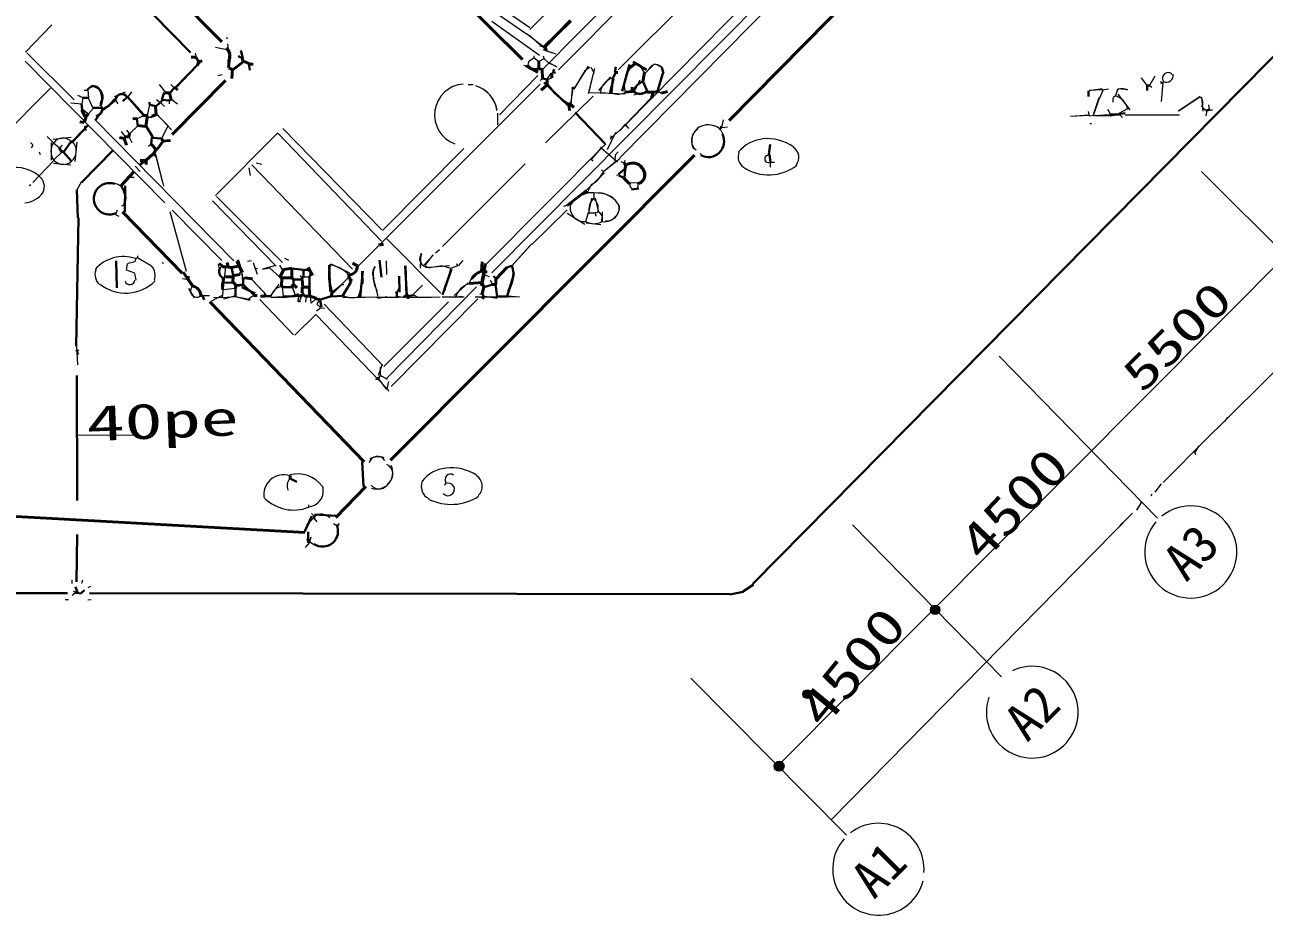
# Model space of a CAD drawing. Header units: millimetres. Extents: x -23299 to 140949, y -27274 to 87783.
# Drawn here: x 79717 to 104708, y -6778 to 11169 of the extents above; entities that cross this region are included whole.
import ezdxf
from ezdxf.enums import TextEntityAlignment as Align

# ---------------------------------------------------------------- set-up
doc = ezdxf.new("R2010")
doc.units = ezdxf.units.MM
doc.linetypes.add('DASHED', pattern=[666.674799, 446.523571, -220.151228])
for name, color, linetype, lineweight in [('A_DASHED', 8, 'DASHED', 18), ('A_MED', 9, 'CONTINUOUS', 20), ('A_THIN', 8, 'CONTINUOUS', 15), ('AXIS', 1, 'CONTINUOUS', 15), ('AXIS_SYM', 1, 'CONTINUOUS', 20), ('AXIS_TEXT', 1, 'CONTINUOUS', 13), ('CHECK', 2, 'CONTINUOUS', 35), ('DIM', 3, 'CONTINUOUS', 15), ('DIM_TEXT', 3, 'CONTINUOUS', 13), ('P_NOMARK', 6, 'CONTINUOUS', 35), ('P_SIZE', 140, 'CONTINUOUS', 13), ('SYM', 4, 'CONTINUOUS', 25), ('TEXT_SHAPE', 7, 'CONTINUOUS', 30)]:
    doc.layers.add(name, color=color, linetype=linetype, lineweight=lineweight)
doc.styles.add('JP', font='msgothic.ttc')

msp = doc.modelspace()

# ---------------------------------------------------------------- hatches: boundary and pattern name
at = {"layer": 'DIM'}
h = msp.add_hatch(color=7, dxfattribs=at)
h.dxf.hatch_style = 1
edge = h.paths.add_edge_path()
edge.add_arc((98072, -622), 95.8, 0, 360)
h = msp.add_hatch(color=7, dxfattribs=at)
h.dxf.hatch_style = 1
edge = h.paths.add_edge_path()
edge.add_arc((95498, -2323), 90.4, 0, 360)
h = msp.add_hatch(color=7, dxfattribs=at)
h.dxf.hatch_style = 1
edge = h.paths.add_edge_path()
edge.add_arc((94926, -3775), 99.6, 0, 360)

# ---------------------------------------------------------------- linework, layer by layer
at = {"layer": 'A_DASHED', "lineweight": 15}
msp.add_line((86131, 5674), (89690, 5689), dxfattribs=at)
at = {"layer": 'A_MED', "lineweight": 20}
for p, q in [((99033, 18884), (90481, 10260)), ((98626, 15478), (91712, 8489)), ((90154, 10269), (91696, 11825)), ((80259, 11167), (79731, 10617)), ((83805, 10785), (83820, 10666)), ((90164, 10670), (90426, 10586)), ((90236, 10644), (90338, 10613)), ((89777, 10352), (89862, 10337)), ((90284, 10411), (90443, 10324)), ((91202, 10286), (91076, 9783)), ((92210, 10200), (92110, 10370)), ((92224, 10196), (92413, 10382)), ((92426, 10385), (92560, 10315)), ((90326, 10194), (90245, 10073)), ((90338, 10096), (90253, 10062)), ((90370, 10222), (90336, 10188)), ((91179, 10188), (91087, 9817)), ((92121, 10050), (91996, 9819)), ((80238, 9889), (79211, 8870)), ((80781, 9750), (80885, 9704)), ((80916, 9849), (80984, 9849)), ((80990, 9850), (81004, 9696)), ((81742, 9809), (81516, 9716)), ((82661, 9968), (82729, 9900)), ((86382, 6248), (90107, 9975)), ((90768, 9882), (90719, 9576)), ((90757, 9887), (90728, 9556)), ((91103, 9797), (91317, 9805)), ((91317, 9801), (91554, 9794)), ((91317, 9796), (91825, 9779)), ((91995, 9754), (92262, 9826)), ((92485, 9828), (92553, 9794)), ((80643, 9599), (80864, 9575)), ((80885, 9696), (80865, 9577)), ((80996, 9694), (81088, 9486)), ((81256, 9511), (81102, 9485)), ((81540, 9661), (81594, 9578)), ((82232, 9561), (82182, 9339)), ((82451, 9605), (82536, 9520)), ((82679, 9664), (82795, 9576)), ((81104, 9489), (81001, 9371)), ((82102, 9334), (81980, 9271)), ((82184, 9304), (82252, 9304)), ((82377, 9362), (82601, 9140)), ((82382, 9370), (82678, 9050)), ((93796, 9253), (93763, 9099)), ((101906, 9351), (103003, 9352)), ((81658, 9015), (81740, 8912)), ((81997, 9134), (81833, 8975)), ((82599, 9133), (82483, 8881)), ((84921, 9076), (86919, 7037)), ((91838, 9148), (91888, 9080)), ((93889, 9107), (93770, 9094)), ((80251, 8794), (80249, 8439)), ((80650, 8897), (80286, 8854)), ((80296, 8787), (80416, 8687)), ((80767, 8800), (80725, 8416)), ((81815, 8916), (81878, 8795)), ((82263, 8764), (82212, 8713)), ((84816, 8990), (83559, 7728)), ((84829, 8976), (86909, 6810)), ((80472, 8606), (80305, 8448)), ((80471, 8743), (80420, 8692)), ((88571, 8674), (86930, 7022)), ((80294, 8383), (80643, 8346)), ((80300, 8454), (80300, 8420)), ((82369, 8487), (82496, 7993)), ((91108, 8451), (91142, 8451)), ((91815, 8436), (91798, 8384)), ((94749, 8400), (94834, 8400)), ((94749, 8400), (94749, 8297)), ((91698, 8148), (91647, 8132)), ((80855, 7996), (80768, 7843)), ((91071, 7788), (91189, 7788)), ((91189, 7788), (91189, 7669)), ((81720, 7537), (81754, 7519)), ((83499, 7620), (84787, 6302)), ((91142, 7674), (91082, 7381)), ((82643, 7407), (82973, 6206)), ((82688, 7432), (83688, 6420)), ((90653, 7440), (89941, 6740)), ((90656, 7375), (91009, 7152)), ((91077, 7382), (91023, 7195)), ((91086, 7379), (91221, 7379)), ((91290, 7395), (91222, 7377)), ((91033, 7178), (91334, 7146)), ((86868, 6731), (86435, 6296)), ((87700, 6563), (87687, 6265)), ((89892, 6705), (89537, 6310)), ((89936, 6747), (89545, 6319)), ((83645, 6270), (83644, 6121)), ((83713, 6287), (83645, 6271)), ((83706, 5679), (83770, 6291)), ((84755, 6308), (84508, 6241)), ((84508, 6245), (84659, 6273)), ((84660, 6262), (84851, 6090)), ((84850, 6327), (84912, 6222)), ((85888, 6354), (86267, 6166)), ((87002, 6410), (87008, 6137)), ((87794, 6305), (87879, 6273)), ((87796, 6276), (88281, 6316)), ((87879, 6276), (88133, 6314)), ((88134, 6308), (88289, 6268)), ((88301, 6252), (88178, 5798)), ((88419, 6357), (88437, 6324)), ((88552, 6416), (88452, 6311)), ((83762, 6089), (83712, 6069)), ((84299, 6031), (84587, 5729)), ((84299, 6031), (84539, 5779)), ((86321, 6036), (86140, 5708)), ((86748, 6037), (86835, 5697)), ((83964, 5851), (83711, 5828)), ((84546, 5782), (84560, 5696)), ((84909, 5882), (84925, 5695)), ((85110, 5886), (85169, 5714)), ((86116, 5934), (86150, 5934)), ((86520, 5952), (86442, 5682)), ((88824, 5884), (87011, 4039)), ((87738, 5921), (87551, 5733)), ((87738, 5921), (87551, 5733)), ((88658, 5968), (88375, 5712)), ((88943, 5749), (88892, 5733)), ((83961, 5690), (84230, 5626)), ((83963, 5690), (84233, 5636)), ((84337, 5713), (84235, 5645)), ((84456, 5629), (85136, 4920)), ((84675, 5679), (84929, 5679)), ((84676, 5679), (84930, 5694)), ((85237, 5698), (85219, 5584)), ((85468, 5695), (85482, 5559)), ((87101, 3879), (88852, 5648)), ((87351, 5674), (87216, 5694)), ((88946, 5709), (89242, 5657)), ((89453, 5706), (89690, 5684)), ((85684, 5461), (85598, 5394)), ((80787, 4317), (80768, 4693)), ((86919, 4310), (86839, 4102)), ((80771, 2894), (82020, 2904)), ((85433, 1103), (85399, 1085)), ((85544, 1229), (85423, 1112)), ((85552, 1219), (85602, 1150)), ((85467, 794), (85466, 726)), ((80702, -243), (80736, -277))]:
    msp.add_line(p, q, dxfattribs=at)
for centre, radius, start, end in [((92321, 9958), 519, 138.3834, 196.2914), ((92439, 10212), 154, 320.2993, 156.3538), ((91680, 10096), 323, 247.2139, 297.0994), ((80555, 8621), 312, 147.243, 213.2305), ((80487, 8662), 224, 44.2149, 144.5891), ((94651, 8174), 692, 95.5976, 141.4282), ((94675, 7902), 973, 55.6102, 95.4263), ((94351, 8507), 252, 157.9176, 235.4097), ((94709, 8465), 73.5, 85.2042, 301.7938), ((95080, 8496), 244, 322.6973, 55.317), ((80493, 8611), 255, 224.7613, 310.4619), ((94719, 9048), 905, 235.677, 308.4345), ((91295, 7324), 450, 23.1858, 92.5897), ((92001, 7940), 84.9, 156.8709, 21.86), ((91034, 7466), 247, 344.6396, 52.5235), ((91435, 7484), 270, 267.7999, 3.0025), ((91193, 7519), 359, 244.1743, 294.1676), ((85817, 5770), 557, 38.7967, 83.4143), ((86942, 6154), 213, 140.1471, 210.7707), ((87349, 6116), 611, 162.9705, 210.6177), ((86965, 5967), 316, 323.4746, 25.4728), ((89066, 5798), 427, 108.4891, 158.7735), ((84944, 5620), 278, 99.7236, 164.3134), ((88797, 5552), 415, 107.0889, 162.2836), ((86315, 6103), 434, 244.9517, 288.1728), ((84935, 1701), 399, 71.2843, 191.0694), ((85231, 1877), 225, 139.2957, 203.8985), ((85089, 1691), 102, 130.0212, 130.0212), ((85137, 2225), 837, 226.0291, 290.8737)]:
    msp.add_arc(centre, radius, start, end, dxfattribs=at)
at = {"layer": 'A_THIN', "lineweight": 15}
for p, q in [((91836, 9156), (99433, 16865)), ((99591, 16699), (89132, 6168)), ((87899, 12499), (89902, 11112)), ((91684, 10263), (93982, 12559)), ((89900, 11077), (91194, 12352)), ((88504, 11905), (89833, 10989)), ((89133, 11240), (90097, 10555)), ((83781, 10919), (83799, 10886)), ((89834, 10992), (90187, 10715)), ((89891, 10962), (90108, 10757)), ((79756, 10604), (80709, 9657)), ((83154, 10597), (83174, 10513)), ((83559, 10718), (83817, 10666)), ((89980, 10496), (89880, 10426)), ((89982, 10545), (89982, 10494)), ((89990, 10505), (90088, 10432)), ((90100, 10745), (90219, 10713)), ((90169, 10545), (90187, 10478)), ((79724, 10439), (82538, 7578)), ((89874, 10427), (89859, 10341)), ((90182, 10483), (90083, 10426)), ((90192, 10485), (90279, 10402)), ((90272, 10400), (90407, 10346)), ((91076, 10335), (90786, 9879)), ((91113, 10311), (91011, 10243)), ((91128, 10314), (91196, 10195)), ((83695, 10158), (83610, 10140)), ((90059, 10146), (89287, 9354)), ((90168, 10081), (90101, 10047)), ((91011, 10240), (90787, 9874)), ((91524, 10123), (91282, 9844)), ((81865, 9815), (81794, 9715)), ((82423, 9967), (82552, 9806)), ((88658, 9967), (88760, 9967)), ((81268, 9525), (81280, 9489)), ((82373, 9663), (82441, 9612)), ((82626, 9645), (82626, 9577)), ((90215, 8789), (91175, 9733)), ((92349, 9694), (91831, 9157)), ((80885, 9464), (81002, 9377)), ((83935, 6411), (81126, 9258)), ((82285, 9324), (82251, 9306)), ((82290, 9316), (82259, 9294)), ((89248, 9388), (89247, 9154)), ((80928, 9135), (80909, 9050)), ((80913, 9049), (80963, 9049)), ((81769, 9044), (81820, 8976)), ((91465, 8658), (91637, 9005)), ((91539, 8892), (91834, 9155)), ((91820, 9168), (91713, 9036)), ((79831, 8798), (79882, 8747)), ((80171, 8918), (80286, 8795)), ((91431, 8769), (89024, 6349)), ((91536, 8892), (91518, 8859)), ((91533, 8928), (91533, 8894)), ((79880, 8742), (79846, 8691)), ((80009, 8606), (80025, 8555)), ((82318, 8557), (82374, 8489)), ((82351, 8564), (82512, 7913)), ((91327, 8675), (91137, 8455)), ((91329, 8707), (91329, 8673)), ((91671, 8402), (91338, 8683)), ((91619, 8537), (91615, 8417)), ((91684, 8605), (91621, 8538)), ((79879, 7990), (80295, 8424)), ((81943, 8317), (82044, 8215)), ((84234, 8284), (84262, 8130)), ((84292, 8343), (86326, 6246)), ((84382, 8385), (84498, 8357)), ((88137, 6697), (89806, 8364)), ((91113, 8446), (91006, 8349)), ((91142, 8451), (91175, 8417)), ((91344, 8247), (91378, 8213)), ((91626, 8404), (91384, 8205)), ((91719, 8477), (91388, 8205)), ((91733, 8416), (91801, 8381)), ((81823, 8096), (81925, 8096)), ((91407, 8186), (91034, 7831)), ((79841, 7942), (79808, 7924)), ((91134, 7943), (91061, 7793)), ((91918, 7985), (92088, 7988)), ((81718, 7536), (81669, 7516)), ((83585, 7706), (84916, 6377)), ((90712, 7555), (90576, 7504)), ((91219, 7671), (91283, 7395)), ((81580, 7434), (81544, 7349)), ((81548, 7346), (81615, 7311)), ((91218, 7378), (91234, 7310)), ((91291, 7398), (91360, 7314)), ((91360, 7310), (91340, 7192)), ((91357, 7396), (91356, 7192)), ((86846, 6766), (86863, 6732)), ((88107, 5760), (87020, 6854)), ((87951, 6527), (87766, 6321)), ((87947, 6530), (87782, 6318)), ((88081, 6635), (87998, 6565)), ((83615, 6351), (83630, 6272)), ((84288, 6414), (84204, 6396)), ((84409, 6139), (84328, 6373)), ((84350, 6261), (84406, 6258)), ((84952, 6466), (85035, 6428)), ((88444, 6309), (88287, 6253)), ((84080, 6194), (84046, 6160)), ((84050, 6154), (84100, 6136)), ((84098, 6138), (84116, 6053)), ((84118, 6053), (84152, 6053)), ((85266, 6118), (85302, 6069)), ((85338, 6087), (85456, 6087)), ((86245, 6077), (85943, 5768)), ((88994, 6131), (89079, 6097)), ((88997, 6188), (88997, 6154)), ((89099, 6019), (89150, 5934)), ((84842, 5940), (84667, 5702)), ((85110, 5907), (85167, 5713)), ((85319, 5764), (85319, 5730)), ((85325, 5767), (85346, 5736)), ((86118, 5932), (85921, 5786)), ((87183, 5780), (87217, 5780)), ((83524, 5672), (83710, 5678)), ((83965, 5686), (83711, 5666)), ((83963, 5705), (83721, 5640)), ((85237, 5715), (85254, 5698)), ((85252, 5575), (85296, 5692)), ((85391, 5695), (85374, 5576)), ((85586, 5648), (85491, 5556)), ((85651, 5615), (85602, 5545)), ((85603, 5538), (85673, 5474)), ((85751, 5535), (86934, 4304)), ((86454, 5681), (88093, 5683)), ((86834, 5658), (87014, 5690)), ((86959, 4280), (88258, 5584)), ((87553, 5723), (87655, 5675)), ((88521, 5694), (88403, 5674)), ((85160, 4916), (85589, 5338)), ((87011, 3847), (85601, 5317)), ((85689, 5467), (85758, 5454)), ((80740, 4606), (80773, 4588)), ((80807, 4610), (80773, 4592)), ((80778, 4591), (80794, 4523)), ((86883, 4266), (86880, 4096)), ((86785, 4027), (86853, 4027)), ((86824, 4066), (87007, 3820)), ((86884, 4099), (86853, 4062)), ((86853, 4061), (86853, 4027)), ((86870, 4112), (87023, 4029)), ((86889, 4098), (86922, 4080)), ((87017, 3855), (87051, 3787)), ((87052, 3977), (87023, 3857)), ((103957, 3242), (103905, 3175)), ((103384, 2677), (103293, 2531)), ((103303, 2558), (103327, 2508)), ((103387, 2674), (103304, 2562)), ((102630, 1914), (102505, 1749)), ((102627, 1917), (102526, 1779)), ((102227, 1542), (102135, 1388)), ((102443, 1710), (102425, 1677)), ((85436, 1492), (85436, 1441)), ((85499, 1318), (85550, 1266)), ((102186, 1473), (102135, 1388)), ((85944, 1119), (86026, 1064)), ((86059, 1118), (86023, 1069)), ((85399, 794), (85467, 794)), ((85487, 844), (85471, 793)), ((85455, 735), (85370, 633)), ((80666, -22), (80665, -90)), ((80879, -24), (80862, -92)), ((81041, -156), (80991, -177)), ((80532, -413), (80600, -413)), ((80737, -279), (80670, -331)), ((80989, -420), (81057, -418))]:
    msp.add_line(p, q, dxfattribs=at)
for centre, radius, start, end in [((91641, 9784), 317, 102.765, 174.858), ((88604, 9352), 624, 94.3288, 249.4307), ((88631, 9355), 612, 8.0063, 72.7953), ((88612, 9332), 640, 11.0014, 71.6786), ((80493, 8623), 263, 308.6987, 46.1711), ((79519, 7526), 770, 51.0795, 108.8434), ((79853, 7909), 259, 333.2381, 55.5071), ((90891, 8424), 536, 297.2162, 336.5693), ((79671, 8081), 505, 275.4733, 325.1338), ((91263, 7282), 500, 26.1459, 98.2345), ((90991, 7481), 277, 166.0405, 278.592), ((91464, 7421), 376, 138.0532, 186.3346), ((91399, 7510), 310, 259.2906, 357.6885), ((87828, 6445), 150, 134.5243, 256.4994)]:
    msp.add_arc(centre, radius, start, end, dxfattribs=at)
at = {"layer": 'AXIS', "lineweight": 15}
for p, q in [((106523, 5144), (103442, 8213)), ((102555, 1227), (99364, 4491)), ((99413, -1974), (96406, 1093)), ((96284, -5164), (93145, -1999))]:
    msp.add_line(p, q, dxfattribs=at)
at = {"layer": 'AXIS_SYM', "lineweight": 20}
for centre, radius, start, end in [((103227, 543), 929, 139.2192, 128.7898), ((100030, -2686), 925, 161.0613, 115.337), ((96929, -5846), 920, 355.7275, 127.5532), ((96934, -5851), 927, 138.8177, 345.4766)]:
    msp.add_arc(centre, radius, start, end, dxfattribs=at)
at = {"layer": 'CHECK', "lineweight": 15}
for p, q in [((84101, 6159), (84101, 6041)), ((84143, 6084), (84306, 6046)), ((89039, 6195), (89039, 6195)), ((85213, 5606), (85281, 5592))]:
    msp.add_line(p, q, dxfattribs=at)
at = {"layer": 'CHECK', "lineweight": 30}
msp.add_line((80772, 897), (80762, -56), dxfattribs=at)
at = {"layer": 'DIM', "lineweight": 15}
for p, q in [((133882, 35399), (94922, -3746)), ((103424, 2703), (105662, 4923)), ((103971, 3236), (103954, 3253)), ((102673, 1940), (103554, 2829)), ((95982, -4846), (102049, 1322)), ((101938, 1211), (101798, 1079))]:
    msp.add_line(p, q, dxfattribs=at)
at = {"layer": 'DIM'}
for centre, radius in [((98072, -622), 95.8), ((95498, -2323), 90.4), ((94926, -3775), 99.6)]:
    msp.add_circle(centre, radius, dxfattribs=at)
at = {"layer": 'P_NOMARK', "lineweight": 40}
for p, q in [((77523, 17054), (83690, 10827)), ((93918, 9239), (100998, 16422)), ((88410, 11802), (89752, 10468)), ((83070, 10513), (83172, 10513)), ((83902, 10274), (83892, 10086)), ((83765, 10048), (82686, 8957)), ((82657, 8835), (82487, 8825)), ((87093, 2396), (93219, 8538)), ((81914, 8203), (81662, 7933)), ((81818, 8101), (81668, 7928)), ((82888, 6161), (81687, 7397)), ((83448, 5587), (86561, 2363)), ((86590, 1862), (85989, 1241)), ((79541, 1255), (85365, 938)), ((94407, -110), (94203, -251))]:
    msp.add_line(p, q, dxfattribs=at)
at = {"layer": 'P_NOMARK', "lineweight": 30}
for p, q in [((80949, 12763), (83056, 10613)), ((105435, 11084), (94398, -102)), ((81804, 8129), (81821, 8095)), ((80763, 7841), (80789, 7279)), ((81742, 7925), (81731, 7398)), ((80797, 7279), (80755, 4692)), ((80771, 1578), (80768, 4097)), ((86522, 2358), (86543, 1864)), ((85507, 1265), (85359, 950)), ((85554, 1270), (85553, 1219)), ((85557, 1300), (85996, 1272)), ((85433, 947), (85433, 730)), ((80923, -227), (80855, -290)), ((80575, -288), (77737, -292)), ((81024, -286), (93932, -309)), ((94204, -259), (93932, -315))]:
    msp.add_line(p, q, dxfattribs=at)
for centre, radius, start, end in [((93498, 8820), 320, 241.4959, 26.1912), ((81427, 7662), 318, 71.2159, 294.9273), ((81338, 7671), 407, 340.2417, 37.4528)]:
    msp.add_arc(centre, radius, start, end, dxfattribs=at)
at = {"layer": 'SYM', "lineweight": 15}
for p, q in [((81986, 6513), (81985, 6462)), ((81951, 6462), (81985, 6462)), ((82478, 6380), (82511, 6362)), ((82899, 6057), (83017, 6037)), ((83694, 5714), (83479, 5598))]:
    msp.add_line(p, q, dxfattribs=at)
at = {"layer": 'SYM', "lineweight": 20}
for p, q in [((81559, 6377), (81564, 5934)), ((81783, 6357), (81764, 6215)), ((81935, 6391), (81798, 6356)), ((81955, 6461), (81938, 6393)), ((82269, 6303), (81991, 6472)), ((81783, 6220), (81927, 6171)), ((81929, 6157), (81954, 6022)), ((83020, 5855), (83133, 5668)), ((83303, 5713), (83439, 5713)), ((88201, 1933), (88180, 1883))]:
    msp.add_line(p, q, dxfattribs=at)
at = {"layer": 'SYM', "lineweight": 30}
for p, q in [((81561, 6411), (81574, 5866)), ((83017, 6105), (83017, 6036)), ((83299, 5711), (83333, 5626))]:
    msp.add_line(p, q, dxfattribs=at)
at = {"layer": 'SYM', "lineweight": 40}
for p, q in [((82909, 6185), (83099, 5903)), ((83015, 6036), (83106, 5904)), ((83269, 5713), (83303, 5713))]:
    msp.add_line(p, q, dxfattribs=at)
for centre, radius, start, end in [((83631, 10535), 220, 331.9582, 47.4347), ((90000, 10432), 164, 213.6642, 300.0635), ((83069, 5707), 197, 1.7373, 80.5117)]:
    msp.add_arc(centre, radius, start, end, dxfattribs=at)
at = {"layer": 'SYM', "lineweight": 20}
for centre, radius, start, end in [((93415, 8843), 256, 120.4142, 230.5911), ((93488, 8826), 325, 69.7317, 208.85), ((93503, 8756), 394, 55.7254, 125.1916), ((93417, 8827), 398, 331.7509, 40.3577), ((93521, 8765), 266, 225.2773, 332.7182), ((81446, 7634), 347, 52.5525, 168.0373), ((81436, 7675), 331, 174.7779, 289.0654), ((81709, 5740), 758, 71.4037, 139.4507), ((82055, 6114), 291, 341.2365, 41.7998), ((81408, 6137), 276, 161.7909, 227.2346), ((81753, 6607), 846, 231.6374, 314.6605), ((81834, 6035), 103, 200.1788, 352.0047), ((83183, 5804), 125, 130.4144, 313.5802), ((86827, 2298), 173, 29.6879, 165.1335), ((86843, 2172), 292, 65.9227, 124.8967), ((86810, 2140), 327, 251.6568, 26.3077), ((86929, 2114), 211, 306.8174, 66.1818), ((85221, 1510), 608, 35.8706, 105.052), ((88235, 1600), 626, 93.1259, 143.9197), ((88301, 2001), 111, 56.4784, 213.5027), ((88315, 1302), 938, 56.9032, 96.9719), ((88691, 1868), 250, 311.4493, 58.1751), ((85412, 1776), 323, 273.9747, 16.6164), ((86861, 2017), 205, 217.4122, 337.7324), ((87972, 1861), 263, 156.1808, 245.7392), ((88252, 1804), 128, 220.0781, 112.3449), ((88313, 2525), 1023, 243.6105, 302.801), ((85699, 1074), 229, 42.3503, 126.554), ((85676, 977), 356, 303.5339, 14.1706), ((85724, 1032), 380, 229.9054, 292.9184)]:
    msp.add_arc(centre, radius, start, end, dxfattribs=at)
at = {"layer": 'SYM', "lineweight": 30}
msp.add_arc((85722, 960), 310, 235.7907, 25.9074, dxfattribs=at)
at = {"layer": 'TEXT_SHAPE', "lineweight": 40}
for p, q in [((90726, 11250), (90167, 10705)), ((90718, 11255), (90206, 10729)), ((83816, 10665), (83851, 10581)), ((83850, 10581), (83827, 10309)), ((90217, 10714), (90232, 10646)), ((83224, 10427), (83191, 10341)), ((83291, 10443), (83223, 10425)), ((83828, 10299), (83896, 10268)), ((84122, 10425), (83910, 10260)), ((84102, 10495), (84119, 10427)), ((84122, 10433), (84243, 10389)), ((84239, 10376), (84323, 10376)), ((89817, 10339), (90060, 10208)), ((90083, 10426), (90082, 10290)), ((90082, 10289), (90150, 10271)), ((90147, 10273), (90156, 10085)), ((91996, 10370), (91928, 10307)), ((90251, 10068), (90250, 9949)), ((90346, 10188), (90345, 10103)), ((91624, 10204), (91674, 10204)), ((92213, 10205), (92177, 10018)), ((82542, 9798), (82644, 9798)), ((82636, 9796), (82671, 9660)), ((82729, 9900), (82763, 9900)), ((82759, 9897), (82795, 9848)), ((90246, 9954), (90130, 9849)), ((91961, 9821), (91825, 9810)), ((91961, 9915), (91961, 9830)), ((91961, 9830), (91995, 9830)), ((92266, 9813), (92384, 9813)), ((92389, 9811), (92355, 9692)), ((92486, 9826), (92385, 9809)), ((92555, 9790), (92674, 9825)), ((82350, 9525), (82368, 9355)), ((90686, 9575), (90697, 9438)), ((90689, 9575), (90723, 9575)), ((90718, 9570), (90786, 9502)), ((80868, 9452), (80932, 9314)), ((80951, 9321), (80918, 9207)), ((80999, 9373), (80948, 9322)), ((81897, 9280), (81981, 9276)), ((82100, 9338), (82184, 9338)), ((82183, 9305), (82156, 9116)), ((82184, 9338), (82184, 9304)), ((82369, 9360), (82285, 9325)), ((80913, 9202), (80828, 9213)), ((81998, 9139), (82150, 9120)), ((93736, 9098), (93770, 9098)), ((80641, 8811), (80674, 8811)), ((81624, 8897), (81724, 8876)), ((81720, 8877), (81770, 8741)), ((81745, 8912), (81727, 8878)), ((81742, 8913), (81810, 8913)), ((81830, 8980), (81814, 8912)), ((82267, 8760), (82368, 8658)), ((82501, 8818), (82381, 8648)), ((82487, 8879), (82487, 8828)), ((80410, 8686), (80462, 8602)), ((80470, 8607), (80504, 8607)), ((82313, 8561), (82038, 8347)), ((82308, 8565), (82161, 8440)), ((82365, 8659), (82311, 8559)), ((82045, 8436), (82163, 8436)), ((82163, 8436), (82163, 8351)), ((91802, 8383), (91836, 8349)), ((91836, 8349), (91815, 8248)), ((91791, 8085), (91907, 7963)), ((91044, 7828), (90653, 7528)), ((86951, 6745), (86866, 6730)), ((83714, 6294), (83633, 6360)), ((83712, 6292), (83763, 6292)), ((83763, 6292), (83814, 6292)), ((83800, 6377), (83817, 6292)), ((83814, 6291), (83881, 6272)), ((84035, 6305), (83881, 6280)), ((83991, 6402), (84104, 6173)), ((84038, 6310), (84090, 6192)), ((85100, 6265), (84914, 6229)), ((85101, 6257), (85100, 6070)), ((85432, 6274), (85515, 6118)), ((86325, 6365), (86423, 6308)), ((88916, 5909), (89009, 6359)), ((88937, 6393), (88927, 6205)), ((89437, 6274), (89223, 6046)), ((83762, 6087), (83915, 6087)), ((83930, 6122), (83912, 6089)), ((83915, 6087), (83914, 5985)), ((84054, 6139), (83933, 6115)), ((84154, 6070), (84306, 6051)), ((84859, 6100), (84893, 6066)), ((84925, 6219), (84874, 6100)), ((84897, 6070), (84896, 5900)), ((84897, 6070), (85100, 6070)), ((85100, 6070), (85134, 6036)), ((85339, 6085), (85305, 6067)), ((85310, 6037), (85324, 5883)), ((86253, 6121), (86252, 6070)), ((86265, 6074), (86293, 5987)), ((88980, 6142), (88936, 5969)), ((89037, 6188), (89014, 6188)), ((89217, 6052), (89216, 5933)), ((83914, 5985), (83982, 5917)), ((83978, 5918), (83961, 5850)), ((84118, 5929), (83982, 5913)), ((84899, 5903), (84916, 5886)), ((85131, 5936), (85099, 5883)), ((85134, 5934), (85201, 5866)), ((85309, 5883), (85308, 5764)), ((85320, 5883), (85455, 5883)), ((85451, 5882), (85467, 5695)), ((85916, 5797), (85901, 5711)), ((88945, 5972), (88674, 5952)), ((88972, 5884), (88938, 5747)), ((88941, 5965), (88975, 5881)), ((89148, 5933), (89216, 5933)), ((84337, 5713), (84404, 5713)), ((84472, 5696), (84557, 5696)), ((85167, 5713), (85201, 5713)), ((85201, 5724), (85234, 5724)), ((85201, 5713), (85234, 5713)), ((85319, 5730), (85285, 5696)), ((85332, 5723), (85383, 5690)), ((85387, 5696), (85471, 5696)), ((85473, 5701), (85594, 5657)), ((85591, 5648), (85659, 5632)), ((87404, 5710), (87353, 5676)), ((87456, 5712), (87437, 5644)), ((88965, 5694), (88948, 5642)), ((85066, 2087), (85066, 2019)), ((80736, -277), (80770, -277))]:
    msp.add_line(p, q, dxfattribs=at)
at = {"layer": 'TEXT_SHAPE', "lineweight": 30}
for p, q in [((83170, 10511), (83222, 10427)), ((84021, 10534), (84104, 10496)), ((84074, 10649), (84110, 10497)), ((83244, 10407), (82746, 9897)), ((83184, 10347), (82759, 9904)), ((84236, 10376), (84257, 10257)), ((90389, 10272), (90368, 10222)), ((91634, 10324), (91617, 10205)), ((91910, 10367), (91761, 9831)), ((91985, 10423), (92254, 10263)), ((92099, 10368), (91997, 10374)), ((92563, 10308), (92596, 10189)), ((90167, 10087), (90251, 10067)), ((90189, 10008), (90679, 9534)), ((90369, 10217), (90420, 10201)), ((91589, 10080), (91519, 9805)), ((91572, 10085), (91547, 9796)), ((91628, 10202), (91571, 10086)), ((92183, 10018), (92271, 9815)), ((92585, 10189), (92474, 9834)), ((102615, 10010), (102666, 9994)), ((82525, 9803), (82480, 9665)), ((82729, 9900), (82646, 9796)), ((90756, 9914), (90773, 9880)), ((101164, 9839), (101168, 9725)), ((102345, 9947), (102396, 9947)), ((102345, 9947), (102345, 9845)), ((80861, 9577), (80873, 9457)), ((80882, 9696), (81000, 9696)), ((81425, 9539), (81310, 9480)), ((81548, 9649), (81311, 9463)), ((81532, 9671), (81418, 9548)), ((81781, 9711), (81694, 9628)), ((81787, 9715), (82116, 9357)), ((81795, 9712), (82109, 9347)), ((82224, 9612), (82240, 9561)), ((82236, 9558), (82356, 9530)), ((82445, 9605), (82360, 9520)), ((82495, 9659), (82458, 9609)), ((82490, 9656), (82626, 9641)), ((82676, 9663), (82627, 9643)), ((81279, 9492), (81097, 9492)), ((81311, 9481), (81136, 9239)), ((81257, 9383), (81156, 9330)), ((81291, 9491), (81256, 9389)), ((81977, 9270), (81996, 9134)), ((90814, 9403), (91421, 8770)), ((101597, 9362), (101784, 9362)), ((101906, 9390), (101602, 9338)), ((103596, 9456), (103544, 9440)), ((80995, 9143), (80671, 8801)), ((80910, 9052), (80675, 8810)), ((82162, 9125), (82300, 8906)), ((80645, 8808), (80503, 8608)), ((82279, 8897), (82263, 8760)), ((82284, 8888), (82487, 8875)), ((94745, 8756), (94720, 8552)), ((80497, 8600), (80656, 8420)), ((81502, 8643), (80859, 7993)), ((94731, 8555), (94756, 8401)), ((91810, 8257), (91689, 8158)), ((91694, 8133), (91796, 8085)), ((91821, 8247), (91810, 8093)), ((91952, 7852), (92101, 7872)), ((83884, 6275), (83920, 6119)), ((84015, 6432), (84050, 6313)), ((85101, 6256), (85339, 6230)), ((85856, 6324), (85874, 5796)), ((85861, 6339), (85878, 6322)), ((86870, 6426), (86912, 6082)), ((87387, 6308), (87420, 5710)), ((87391, 6308), (87412, 5712)), ((89538, 6311), (89437, 6277)), ((89546, 6308), (89578, 6138)), ((83711, 6070), (83711, 5968)), ((84118, 6019), (84117, 5934)), ((84118, 6053), (84118, 6019)), ((85134, 6036), (85304, 6036)), ((85134, 6036), (85134, 5934)), ((85304, 6070), (85304, 6036)), ((85338, 6223), (85338, 6087)), ((85456, 6087), (85455, 5883)), ((86533, 6205), (86476, 5680)), ((86518, 6206), (86524, 5951)), ((87268, 6104), (87270, 5781)), ((88318, 6246), (88141, 5729)), ((88930, 6209), (88998, 6192)), ((89166, 6103), (89217, 6052)), ((89575, 6136), (89441, 5698)), ((83699, 5968), (83698, 5832)), ((83915, 5977), (83711, 5965)), ((83965, 5849), (83964, 5696)), ((84091, 5883), (84361, 5751)), ((84120, 5936), (84344, 5720)), ((84913, 5883), (85100, 5883)), ((86292, 5981), (86131, 5713)), ((87217, 5780), (87216, 5695)), ((89149, 5931), (88979, 5880)), ((89210, 5932), (89244, 5694)), ((84232, 5643), (84250, 5610)), ((84557, 5696), (84675, 5696)), ((85167, 5701), (84929, 5693)), ((85279, 5716), (84931, 5680)), ((85251, 5696), (85285, 5696)), ((85899, 5699), (85658, 5625)), ((85671, 5613), (85698, 5476)), ((85896, 5693), (86133, 5706)), ((87403, 5712), (87453, 5712)), ((87556, 5722), (87454, 5709)), ((88949, 5747), (88965, 5696)), ((89249, 5695), (89452, 5695)), ((85067, 2022), (85202, 1954)), ((80741, -157), (80777, -275)), ((80853, -295), (80769, -281))]:
    msp.add_line(p, q, dxfattribs=at)
at = {"layer": 'TEXT_SHAPE', "lineweight": 20}
for p, q in [((102228, 10101), (102342, 9944)), ((102501, 10132), (102396, 9947)), ((102667, 9998), (102633, 9622)), ((101164, 9839), (101168, 9725)), ((101443, 9876), (101176, 9839)), ((101446, 9860), (101176, 9845)), ((101451, 9843), (101388, 9688)), ((101567, 9874), (101446, 9849)), ((101757, 9878), (101708, 9746)), ((101759, 9770), (101997, 9454)), ((101955, 9861), (101770, 9881)), ((101376, 9697), (101261, 9351)), ((101379, 9691), (101264, 9355)), ((101654, 9691), (101658, 9606)), ((101716, 9744), (101659, 9694)), ((103478, 9425), (103448, 9710)), ((101173, 9345), (100801, 9320)), ((101277, 9341), (101175, 9327)), ((101597, 9334), (101272, 9334)), ((101951, 9484), (101968, 9467)), ((103549, 9435), (103532, 9333))]:
    msp.add_line(p, q, dxfattribs=at)
at = {"layer": 'TEXT_SHAPE', "lineweight": 15}
for p, q in [((102395, 9945), (102444, 9909)), ((103418, 9724), (102974, 9430)), ((102987, 9435), (103417, 9725)), ((103464, 9501), (103544, 9434)), ((103584, 9555), (103600, 9453)), ((101174, 9339), (100801, 9322)), ((101159, 9420), (101177, 9335)), ((101598, 9352), (101277, 9331)), ((101547, 9470), (101603, 9371)), ((101949, 9478), (101778, 9378)), ((101784, 9368), (101851, 9300)), ((103597, 9453), (103664, 9453)), ((101190, 9181), (101224, 9181))]:
    msp.add_line(p, q, dxfattribs=at)
at = {"layer": 'TEXT_SHAPE', "lineweight": 30}
for centre, radius, start, end in [((92259, 9767), 267, 107.1671, 166.6088), ((81107, 9792), 140, 49.6658, 155.1745), ((81058, 9711), 225, 322.3442, 87.1081), ((80931, 9684), 345, 333.8662, 38.9258), ((81673, 9647), 125, 31.7271, 173.6782), ((91370, 10737), 1351, 215.1139, 239.6227), ((92126, 9993), 216, 231.2584, 307.711), ((91203, 7221), 585, 103.08, 146.0617), ((83788, 6198), 152, 151.84, 238.8617), ((87014, 6136), 1160, 170.6601, 197.0712), ((85396, 6149), 83.1, 313.7717, 128.2601), ((88861, 6177), 707, 327.9818, 3.6785)]:
    msp.add_arc(centre, radius, start, end, dxfattribs=at)
at = {"layer": 'TEXT_SHAPE', "lineweight": 20}
for centre, radius, start, end in [((102770, 10093), 114, 37.9362, 217.4304), ((102734, 10151), 140, 244.0485, 7.3455), ((101842, 9690), 191, 56.5798, 124.7907), ((101581, 9368), 392, 17.7385, 69.9753)]:
    msp.add_arc(centre, radius, start, end, dxfattribs=at)
at = {"layer": 'TEXT_SHAPE', "lineweight": 15}
msp.add_arc((103301, 9596), 172, 331.147, 41.3627, dxfattribs=at)
at = {"layer": 'TEXT_SHAPE', "lineweight": 40}
for centre, radius, start, end in [((91972, 8145), 237, 45.2547, 123.6785), ((91976, 8144), 238, 334.6223, 95.2359), ((92027, 8148), 192, 289.346, 55.8478), ((86249, 6303), 175, 270.9981, 1.5386), ((89001, 5902), 307, 93.8815, 151.3945)]:
    msp.add_arc(centre, radius, start, end, dxfattribs=at)

# ---------------------------------------------------------------- texts
at = {"layer": 'AXIS_TEXT', "style": 'JP'}
for s, height, p in [('A3', 744.1, (103229, 541)), ('A2', 745.1, (100025, -2687)), ('A1', 741.6, (96934, -5855))]:
    msp.add_text(s, height=height, rotation=45, dxfattribs=at).set_placement(p, align=Align.MIDDLE_CENTER)
at = {"layer": 'DIM_TEXT', "style": 'JP'}
for s, height, rotation, width, p in [('5500', 677.8, 45.0013, 1.431008, (102254, 3720)), ('4500', 745.4, 46.571, 1.289831, (99034, 304)), ('4500', 728.3, 50.6853, 1.367364, (95824, -3050))]:
    msp.add_text(s, height=height, rotation=rotation, dxfattribs=dict(at, width=width)).set_placement(p)
at = {"layer": 'P_SIZE', "style": 'JP', "width": 1.576431}
msp.add_text('40pe', height=714.7, rotation=2.2882, dxfattribs=at).set_placement((80977, 2775))

doc.saveas('drawing.dxf')
